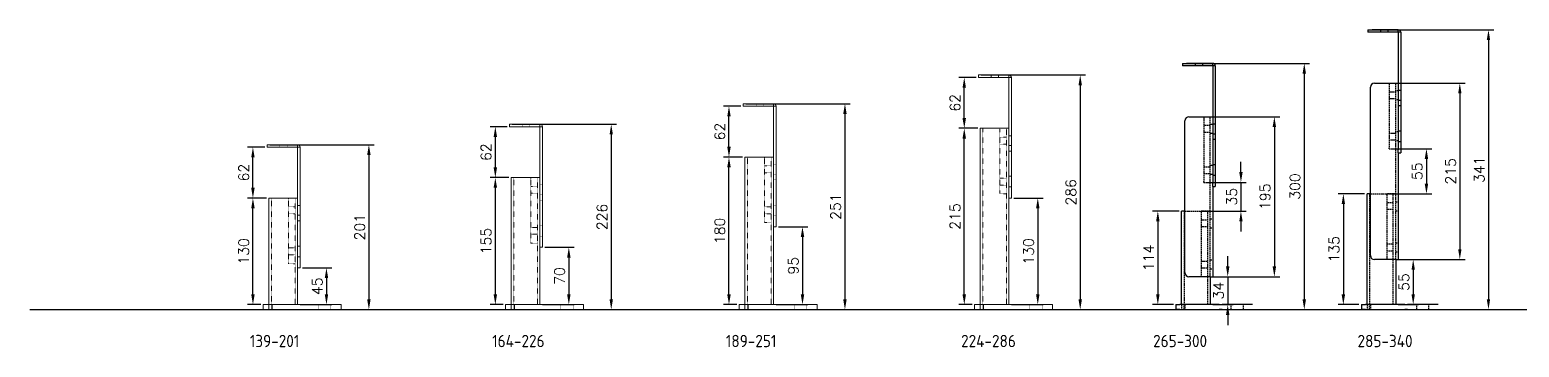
# Model space of a CAD drawing. Extents: x 10456 to 18222, y -1084 to 961.
# Drawn here: x 10456 to 12273, y -1084 to -698 of the extents above; entities that cross this region are included whole.
import ezdxf

# ---------------------------------------------------------------- set-up
doc = ezdxf.new("R2010")
doc.units = 0
doc.header["$LTSCALE"] = 0.05
doc.linetypes.add('DASHED', pattern=[0.75, 0.5, -0.25])
doc.linetypes.add('Streeplijn', pattern=[10, 7, -3])
doc.layers.get('0').update_dxf_attribs({"linetype": 'CONTINUOUS'})
doc.layers.get('DEFPOINTS').update_dxf_attribs({"linetype": 'CONTINUOUS'})
for name, color, linetype in [('50VOL', 13, 'CONTINUOUS'), ('70VOL', 5, 'CONTINUOUS'), ('AM_3', 6, 'Streeplijn'), ('BASIS', 7, 'CONTINUOUS')]:
    doc.layers.add(name, color=color, linetype=linetype)
doc.layers.add('Hidden (ISO)', color=6, linetype='DASHED', lineweight=5)
doc.layers.add('Visible (ISO)', color=7, linetype='CONTINUOUS', lineweight=5)
doc.styles.add('ROMANS', font='romans.shx')
doc.styles.get("Standard").update_dxf_attribs({"font": 'isocp.shx'})
doc.dimstyles.new('1_OP_05$0', dxfattribs={"dimscale": 5, "dimtxt": 2.5, "dimasz": 2.5, "dimexe": 1.3, "dimexo": 0.6, "dimgap": 1, "dimtad": 1, "dimdec": 1, "dimdsep": 46, "dimtxsty": 'ROMANS', "dimcen": -1.5, "dimclrd": 150, "dimclre": 150, "dimclrt": 5, "dimadec": 0, "dimazin": 0, "dimtfac": 1, "dimtdec": 1, "dimtmove": 0, "dimatfit": 3, "dimfxl": 0, "dimtolj": 1, "dimtzin": 0, "dimarcsym": 0})

# ---------------------------------------------------------------- blocks, each defined once
blk = doc.blocks.new('*D50')
at = {"layer": '70VOL', "color": 150, "lineweight": -2}
for p, q in [((11933.4, -871), (11933.4, -858.5)), ((11891, -883.5), (11939.9, -883.5)), ((11933.4, -883.5), (11933.4, -918.5)), ((11888, -918.5), (11939.9, -918.5)), ((11933.4, -931), (11933.4, -943.5))]:
    blk.add_line(p, q, dxfattribs=at)
at = {"layer": '70VOL', "color": 150}
for points in [[(11931.4, -871), (11935.5, -871), (11933.4, -883.5)], [(11931.4, -931), (11935.5, -931), (11933.4, -918.5)]]:
    blk.add_solid(points, dxfattribs=at)
at = {"layer": 'DEFPOINTS', "color": 0}
for p in [(11888, -883.5), (11885, -918.5), (11933.4, -918.5)]:
    blk.add_point(p, dxfattribs=at)
at = {"layer": '70VOL', "color": 5, "insert": (11922.2, -901), "char_height": 12.5, "attachment_point": 5, "rotation": 90, "style": 'ROMANS'}
blk.add_mtext('\\A1;35', dxfattribs=at)
blk = doc.blocks.new('*D51')
at = {"layer": '70VOL', "color": 150, "lineweight": -2}
for p, q in [((11917.3, -986), (11917.3, -973.5)), ((11899, -998.5), (11923.8, -998.5)), ((11917.3, -998.5), (11917.3, -1032.5)), ((11899, -1032.5), (11923.8, -1032.5)), ((11917.3, -1045), (11917.3, -1057.5))]:
    blk.add_line(p, q, dxfattribs=at)
at = {"layer": '70VOL', "color": 150}
for points in [[(11915.2, -986), (11919.4, -986), (11917.3, -998.5)], [(11915.2, -1045), (11919.4, -1045), (11917.3, -1032.5)]]:
    blk.add_solid(points, dxfattribs=at)
at = {"layer": 'DEFPOINTS', "color": 0}
for p in [(11896, -998.5), (11896, -1032.5), (11917.3, -1032.5)]:
    blk.add_point(p, dxfattribs=at)
at = {"layer": '70VOL', "color": 5, "insert": (11906, -1015.5), "char_height": 12.5, "attachment_point": 5, "rotation": 90, "style": 'ROMANS'}
blk.add_mtext('\\A1;34', dxfattribs=at)
blk = doc.blocks.new('*D52')
at = {"layer": '70VOL', "color": 150, "lineweight": -2}
for p, q in [((11891, -803.5), (11980.7, -803.5)), ((11974.2, -816), (11974.2, -986)), ((11902, -998.5), (11980.7, -998.5))]:
    blk.add_line(p, q, dxfattribs=at)
at = {"layer": '70VOL', "color": 150}
for points in [[(11972.1, -816), (11976.3, -816), (11974.2, -803.5)], [(11972.1, -986), (11976.3, -986), (11974.2, -998.5)]]:
    blk.add_solid(points, dxfattribs=at)
at = {"layer": 'DEFPOINTS', "color": 0}
for p in [(11888, -803.5), (11899, -998.5), (11974.2, -998.5)]:
    blk.add_point(p, dxfattribs=at)
at = {"layer": '70VOL', "color": 5, "insert": (11962.9, -901), "char_height": 12.5, "attachment_point": 5, "rotation": 90, "style": 'ROMANS'}
blk.add_mtext('\\A1;195', dxfattribs=at)
blk = doc.blocks.new('*D53')
at = {"layer": '70VOL', "color": 150, "lineweight": -2}
for p, q in [((11858, -918.5), (11825.5, -918.5)), ((11832, -931), (11832, -1020)), ((11851, -1032.5), (11825.5, -1032.5))]:
    blk.add_line(p, q, dxfattribs=at)
at = {"layer": '70VOL', "color": 150}
for points in [[(11829.9, -931), (11834.1, -931), (11832, -918.5)], [(11829.9, -1020), (11834.1, -1020), (11832, -1032.5)]]:
    blk.add_solid(points, dxfattribs=at)
at = {"layer": 'DEFPOINTS', "color": 0}
for p in [(11861, -918.5), (11832, -1032.5), (11854, -1032.5)]:
    blk.add_point(p, dxfattribs=at)
at = {"layer": '70VOL', "color": 5, "insert": (11820.8, -975.5), "char_height": 12.5, "attachment_point": 5, "rotation": 90, "style": 'ROMANS'}
blk.add_mtext('\\A1;114', dxfattribs=at)
blk = doc.blocks.new('*D54')
at = {"layer": '70VOL', "color": 150, "lineweight": -2}
for p, q in [((12117.4, -842.5), (12166.3, -842.5)), ((12159.8, -855), (12159.8, -885)), ((12114.4, -897.5), (12166.3, -897.5))]:
    blk.add_line(p, q, dxfattribs=at)
at = {"layer": '70VOL', "color": 150}
for points in [[(12157.7, -855), (12161.9, -855), (12159.8, -842.5)], [(12157.7, -885), (12161.9, -885), (12159.8, -897.5)]]:
    blk.add_solid(points, dxfattribs=at)
at = {"layer": 'DEFPOINTS', "color": 0}
for p in [(12114.4, -842.5), (12111.4, -897.5), (12159.8, -897.5)]:
    blk.add_point(p, dxfattribs=at)
at = {"layer": '70VOL', "color": 5, "insert": (12148.5, -870), "char_height": 12.5, "attachment_point": 5, "rotation": 90, "style": 'ROMANS'}
blk.add_mtext('\\A1;55', dxfattribs=at)
blk = doc.blocks.new('*D55')
at = {"layer": '70VOL', "color": 150, "lineweight": -2}
for p, q in [((12125.4, -977.5), (12150.1, -977.5)), ((12143.6, -990), (12143.6, -1020)), ((12125.4, -1032.5), (12150.1, -1032.5))]:
    blk.add_line(p, q, dxfattribs=at)
at = {"layer": '70VOL', "color": 150}
for points in [[(12141.6, -990), (12145.7, -990), (12143.6, -977.5)], [(12141.6, -1020), (12145.7, -1020), (12143.6, -1032.5)]]:
    blk.add_solid(points, dxfattribs=at)
at = {"layer": 'DEFPOINTS', "color": 0}
for p in [(12122.4, -977.5), (12122.4, -1032.5), (12143.6, -1032.5)]:
    blk.add_point(p, dxfattribs=at)
at = {"layer": '70VOL', "color": 5, "insert": (12132.4, -1005), "char_height": 12.5, "attachment_point": 5, "rotation": 90, "style": 'ROMANS'}
blk.add_mtext('\\A1;55', dxfattribs=at)
blk = doc.blocks.new('*D56')
at = {"layer": '70VOL', "color": 150, "lineweight": -2}
for p, q in [((12117.4, -762.5), (12207, -762.5)), ((12200.5, -775), (12200.5, -965)), ((12128.4, -977.5), (12207, -977.5))]:
    blk.add_line(p, q, dxfattribs=at)
at = {"layer": '70VOL', "color": 150}
for points in [[(12198.5, -775), (12202.6, -775), (12200.5, -762.5)], [(12198.5, -965), (12202.6, -965), (12200.5, -977.5)]]:
    blk.add_solid(points, dxfattribs=at)
at = {"layer": 'DEFPOINTS', "color": 0}
for p in [(12114.4, -762.5), (12125.4, -977.5), (12200.5, -977.5)]:
    blk.add_point(p, dxfattribs=at)
at = {"layer": '70VOL', "color": 5, "insert": (12189.3, -870), "char_height": 12.5, "attachment_point": 5, "rotation": 90, "style": 'ROMANS'}
blk.add_mtext('\\A1;215', dxfattribs=at)
blk = doc.blocks.new('*D57')
at = {"layer": '70VOL', "color": 150, "lineweight": -2}
for p, q in [((12084.4, -897.5), (12051.9, -897.5)), ((12058.4, -910), (12058.4, -1020)), ((12077.4, -1032.5), (12051.9, -1032.5))]:
    blk.add_line(p, q, dxfattribs=at)
at = {"layer": '70VOL', "color": 150}
for points in [[(12056.3, -910), (12060.5, -910), (12058.4, -897.5)], [(12056.3, -1020), (12060.5, -1020), (12058.4, -1032.5)]]:
    blk.add_solid(points, dxfattribs=at)
at = {"layer": 'DEFPOINTS', "color": 0}
for p in [(12087.4, -897.5), (12058.4, -1032.5), (12080.4, -1032.5)]:
    blk.add_point(p, dxfattribs=at)
at = {"layer": '70VOL', "color": 5, "insert": (12047.1, -965), "char_height": 12.5, "attachment_point": 5, "rotation": 90, "style": 'ROMANS'}
blk.add_mtext('\\A1;135', dxfattribs=at)
blk = doc.blocks.new('*D58')
at = {"layer": '70VOL', "color": 150, "lineweight": -2}
for p, q in [((11865, -738.5), (12017.2, -738.5)), ((12010.7, -751), (12010.7, -1026)), ((11857, -1038.5), (12017.2, -1038.5))]:
    blk.add_line(p, q, dxfattribs=at)
at = {"layer": '70VOL', "color": 150}
for points in [[(12008.6, -751), (12012.8, -751), (12010.7, -738.5)], [(12008.6, -1026), (12012.8, -1026), (12010.7, -1038.5)]]:
    blk.add_solid(points, dxfattribs=at)
at = {"layer": 'DEFPOINTS', "color": 0}
for p in [(11862, -738.5), (11854, -1038.5), (12010.7, -1038.5)]:
    blk.add_point(p, dxfattribs=at)
at = {"layer": '70VOL', "color": 5, "insert": (11999.4, -888.5), "char_height": 12.5, "attachment_point": 5, "rotation": 90, "style": 'ROMANS'}
blk.add_mtext('\\A1;300', dxfattribs=at)
blk = doc.blocks.new('*D59')
at = {"layer": '70VOL', "color": 150, "lineweight": -2}
for p, q in [((12091.4, -697.5), (12242, -697.5)), ((12235.5, -710), (12235.5, -1026)), ((12150.9, -1038.5), (12242, -1038.5))]:
    blk.add_line(p, q, dxfattribs=at)
at = {"layer": '70VOL', "color": 150}
for points in [[(12233.4, -710), (12237.5, -710), (12235.5, -697.5)], [(12233.4, -1026), (12237.5, -1026), (12235.5, -1038.5)]]:
    blk.add_solid(points, dxfattribs=at)
at = {"layer": 'DEFPOINTS', "color": 0}
for p in [(12088.4, -697.5), (12147.9, -1038.5), (12235.5, -1038.5)]:
    blk.add_point(p, dxfattribs=at)
at = {"layer": '70VOL', "color": 5, "insert": (12224.2, -868), "char_height": 12.5, "attachment_point": 5, "rotation": 90, "style": 'ROMANS'}
blk.add_mtext('\\A1;341', dxfattribs=at)
blk = doc.blocks.new('*D171')
at = {"color": 150, "lineweight": -2}
for p, q in [((11610.3, -755.6), (11589.3, -755.6)), ((11595.8, -805.1), (11595.8, -768.1)), ((11612.3, -817.6), (11589.3, -817.6))]:
    blk.add_line(p, q, dxfattribs=at)
at = {"color": 150}
for points in [[(11593.7, -768.1), (11597.9, -768.1), (11595.8, -755.6)], [(11593.7, -805.1), (11597.9, -805.1), (11595.8, -817.6)]]:
    blk.add_solid(points, dxfattribs=at)
at = {"layer": 'DEFPOINTS', "color": 0}
for p in [(11595.8, -755.6), (11613.3, -755.6), (11615.3, -817.6)]:
    blk.add_point(p, dxfattribs=at)
at = {"color": 5, "insert": (11584.6, -786.6), "char_height": 12.5, "attachment_point": 5, "rotation": 90, "style": 'ROMANS'}
blk.add_mtext('\\A1;62', dxfattribs=at)
blk = doc.blocks.new('*D172')
at = {"color": 150, "lineweight": -2}
for p, q in [((11656.3, -902.6), (11692, -902.6)), ((11685.5, -915.1), (11685.5, -1020)), ((11653.3, -1032.5), (11692, -1032.5))]:
    blk.add_line(p, q, dxfattribs=at)
at = {"color": 150}
for points in [[(11683.4, -915.1), (11687.6, -915.1), (11685.5, -902.6)], [(11683.4, -1020), (11687.6, -1020), (11685.5, -1032.5)]]:
    blk.add_solid(points, dxfattribs=at)
at = {"layer": 'DEFPOINTS', "color": 0}
for p in [(11653.3, -902.6), (11650.3, -1032.5), (11685.5, -1032.5)]:
    blk.add_point(p, dxfattribs=at)
at = {"color": 5, "insert": (11674.3, -967.6), "char_height": 12.5, "attachment_point": 5, "rotation": 90, "style": 'ROMANS'}
blk.add_mtext('\\A1;130', dxfattribs=at)
blk = doc.blocks.new('*D173')
at = {"color": 150, "lineweight": -2}
for p, q in [((11605.3, -817.6), (11589.3, -817.6)), ((11595.8, -1020), (11595.8, -830.1)), ((11605.3, -1032.5), (11589.3, -1032.5))]:
    blk.add_line(p, q, dxfattribs=at)
at = {"color": 150}
for points in [[(11593.7, -830.1), (11597.9, -830.1), (11595.8, -817.6)], [(11593.7, -1020), (11597.9, -1020), (11595.8, -1032.5)]]:
    blk.add_solid(points, dxfattribs=at)
at = {"layer": 'DEFPOINTS', "color": 0}
for p in [(11595.8, -817.6), (11608.3, -817.6), (11608.3, -1032.5)]:
    blk.add_point(p, dxfattribs=at)
at = {"color": 5, "insert": (11584.6, -925.1), "char_height": 12.5, "attachment_point": 5, "rotation": 90, "style": 'ROMANS'}
blk.add_mtext('\\A1;215', dxfattribs=at)
blk = doc.blocks.new('*D175')
at = {"color": 150, "lineweight": -2}
for p, q in [((11616.3, -752.6), (11743.8, -752.6)), ((11737.3, -765.1), (11737.3, -1026)), ((11706.3, -1038.5), (11743.8, -1038.5))]:
    blk.add_line(p, q, dxfattribs=at)
at = {"color": 150}
for points in [[(11735.2, -765.1), (11739.4, -765.1), (11737.3, -752.6)], [(11735.2, -1026), (11739.4, -1026), (11737.3, -1038.5)]]:
    blk.add_solid(points, dxfattribs=at)
at = {"layer": 'DEFPOINTS', "color": 0}
for p in [(11613.3, -752.6), (11703.3, -1038.5), (11737.3, -1038.5)]:
    blk.add_point(p, dxfattribs=at)
at = {"color": 5, "insert": (11726, -895.6), "char_height": 12.5, "attachment_point": 5, "rotation": 90, "style": 'ROMANS'}
blk.add_mtext('\\A1;286', dxfattribs=at)
blk = doc.blocks.new('*D176')
at = {"color": 150, "lineweight": -2}
for p, q in [((11323.2, -790.6), (11302.2, -790.6)), ((11308.7, -840.1), (11308.7, -803.1)), ((11325.2, -852.6), (11302.2, -852.6))]:
    blk.add_line(p, q, dxfattribs=at)
at = {"color": 150}
for points in [[(11306.6, -803.1), (11310.8, -803.1), (11308.7, -790.6)], [(11306.6, -840.1), (11310.8, -840.1), (11308.7, -852.6)]]:
    blk.add_solid(points, dxfattribs=at)
at = {"layer": 'DEFPOINTS', "color": 0}
for p in [(11308.7, -790.6), (11326.2, -790.6), (11328.2, -852.6)]:
    blk.add_point(p, dxfattribs=at)
at = {"color": 5, "insert": (11297.5, -821.6), "char_height": 12.5, "attachment_point": 5, "rotation": 90, "style": 'ROMANS'}
blk.add_mtext('\\A1;62', dxfattribs=at)
blk = doc.blocks.new('*D177')
at = {"color": 150, "lineweight": -2}
for p, q in [((11369.2, -937.6), (11404.9, -937.6)), ((11398.4, -950.1), (11398.4, -1020)), ((11366.2, -1032.5), (11404.9, -1032.5))]:
    blk.add_line(p, q, dxfattribs=at)
at = {"color": 150}
for points in [[(11396.3, -950.1), (11400.5, -950.1), (11398.4, -937.6)], [(11396.3, -1020), (11400.5, -1020), (11398.4, -1032.5)]]:
    blk.add_solid(points, dxfattribs=at)
at = {"layer": 'DEFPOINTS', "color": 0}
for p in [(11366.2, -937.6), (11363.2, -1032.5), (11398.4, -1032.5)]:
    blk.add_point(p, dxfattribs=at)
at = {"color": 5, "insert": (11387.2, -985.1), "char_height": 12.5, "attachment_point": 5, "rotation": 90, "style": 'ROMANS'}
blk.add_mtext('\\A1;95', dxfattribs=at)
blk = doc.blocks.new('*D178')
at = {"color": 150, "lineweight": -2}
for p, q in [((11318.2, -852.6), (11302.2, -852.6)), ((11308.7, -1020), (11308.7, -865.1)), ((11318.2, -1032.5), (11302.2, -1032.5))]:
    blk.add_line(p, q, dxfattribs=at)
at = {"color": 150}
for points in [[(11306.6, -865.1), (11310.8, -865.1), (11308.7, -852.6)], [(11306.6, -1020), (11310.8, -1020), (11308.7, -1032.5)]]:
    blk.add_solid(points, dxfattribs=at)
at = {"layer": 'DEFPOINTS', "color": 0}
for p in [(11308.7, -852.6), (11321.2, -852.6), (11321.2, -1032.5)]:
    blk.add_point(p, dxfattribs=at)
at = {"color": 5, "insert": (11297.5, -942.6), "char_height": 12.5, "attachment_point": 5, "rotation": 90, "style": 'ROMANS'}
blk.add_mtext('\\A1;180', dxfattribs=at)
blk = doc.blocks.new('*D179')
at = {"color": 150, "lineweight": -2}
for p, q in [((11329.2, -787.6), (11456.7, -787.6)), ((11450.2, -800.1), (11450.2, -1026)), ((11419.2, -1038.5), (11456.7, -1038.5))]:
    blk.add_line(p, q, dxfattribs=at)
at = {"color": 150}
for points in [[(11448.1, -800.1), (11452.3, -800.1), (11450.2, -787.6)], [(11448.1, -1026), (11452.3, -1026), (11450.2, -1038.5)]]:
    blk.add_solid(points, dxfattribs=at)
at = {"layer": 'DEFPOINTS', "color": 0}
for p in [(11326.2, -787.6), (11416.2, -1038.5), (11450.2, -1038.5)]:
    blk.add_point(p, dxfattribs=at)
at = {"color": 5, "insert": (11438.9, -913.1), "char_height": 12.5, "attachment_point": 5, "rotation": 90, "style": 'ROMANS'}
blk.add_mtext('\\A1;251', dxfattribs=at)
blk = doc.blocks.new('*D180')
at = {"color": 150, "lineweight": -2}
for p, q in [((11038.1, -815.6), (11017.1, -815.6)), ((11023.6, -865.1), (11023.6, -828.1)), ((11040.1, -877.6), (11017.1, -877.6))]:
    blk.add_line(p, q, dxfattribs=at)
at = {"color": 150}
for points in [[(11021.5, -828.1), (11025.7, -828.1), (11023.6, -815.6)], [(11021.5, -865.1), (11025.7, -865.1), (11023.6, -877.6)]]:
    blk.add_solid(points, dxfattribs=at)
at = {"layer": 'DEFPOINTS', "color": 0}
for p in [(11023.6, -815.6), (11041.1, -815.6), (11043.1, -877.6)]:
    blk.add_point(p, dxfattribs=at)
at = {"color": 5, "insert": (11012.3, -846.6), "char_height": 12.5, "attachment_point": 5, "rotation": 90, "style": 'ROMANS'}
blk.add_mtext('\\A1;62', dxfattribs=at)
blk = doc.blocks.new('*D181')
at = {"color": 150, "lineweight": -2}
for p, q in [((11084.1, -962.6), (11119.8, -962.6)), ((11113.3, -975.1), (11113.3, -1020)), ((11081.1, -1032.5), (11119.8, -1032.5))]:
    blk.add_line(p, q, dxfattribs=at)
at = {"color": 150}
for points in [[(11111.2, -975.1), (11115.4, -975.1), (11113.3, -962.6)], [(11111.2, -1020), (11115.4, -1020), (11113.3, -1032.5)]]:
    blk.add_solid(points, dxfattribs=at)
at = {"layer": 'DEFPOINTS', "color": 0}
for p in [(11081.1, -962.6), (11078.1, -1032.5), (11113.3, -1032.5)]:
    blk.add_point(p, dxfattribs=at)
at = {"color": 5, "insert": (11102, -997.6), "char_height": 12.5, "attachment_point": 5, "rotation": 90, "style": 'ROMANS'}
blk.add_mtext('\\A1;70', dxfattribs=at)
blk = doc.blocks.new('*D182')
at = {"color": 150, "lineweight": -2}
for p, q in [((11033.1, -877.6), (11017.1, -877.6)), ((11023.6, -1020), (11023.6, -890.1)), ((11033.1, -1032.5), (11017.1, -1032.5))]:
    blk.add_line(p, q, dxfattribs=at)
at = {"color": 150}
for points in [[(11021.5, -890.1), (11025.7, -890.1), (11023.6, -877.6)], [(11021.5, -1020), (11025.7, -1020), (11023.6, -1032.5)]]:
    blk.add_solid(points, dxfattribs=at)
at = {"layer": 'DEFPOINTS', "color": 0}
for p in [(11023.6, -877.6), (11036.1, -877.6), (11036.1, -1032.5)]:
    blk.add_point(p, dxfattribs=at)
at = {"color": 5, "insert": (11012.3, -955.1), "char_height": 12.5, "attachment_point": 5, "rotation": 90, "style": 'ROMANS'}
blk.add_mtext('\\A1;155', dxfattribs=at)
blk = doc.blocks.new('*D183')
at = {"color": 150, "lineweight": -2}
for p, q in [((11044.1, -812.6), (11171.5, -812.6)), ((11165, -825.1), (11165, -1026)), ((11134.1, -1038.5), (11171.5, -1038.5))]:
    blk.add_line(p, q, dxfattribs=at)
at = {"color": 150}
for points in [[(11163, -825.1), (11167.1, -825.1), (11165, -812.6)], [(11163, -1026), (11167.1, -1026), (11165, -1038.5)]]:
    blk.add_solid(points, dxfattribs=at)
at = {"layer": 'DEFPOINTS', "color": 0}
for p in [(11041.1, -812.6), (11131.1, -1038.5), (11165, -1038.5)]:
    blk.add_point(p, dxfattribs=at)
at = {"color": 5, "insert": (11153.8, -925.6), "char_height": 12.5, "attachment_point": 5, "rotation": 90, "style": 'ROMANS'}
blk.add_mtext('\\A1;226', dxfattribs=at)
blk = doc.blocks.new('*D184')
at = {"color": 150, "lineweight": -2}
for p, q in [((10742.3, -840.6), (10721.3, -840.6)), ((10727.8, -890.1), (10727.8, -853.1)), ((10744.3, -902.6), (10721.3, -902.6))]:
    blk.add_line(p, q, dxfattribs=at)
at = {"color": 150}
for points in [[(10725.7, -853.1), (10729.9, -853.1), (10727.8, -840.6)], [(10725.7, -890.1), (10729.9, -890.1), (10727.8, -902.6)]]:
    blk.add_solid(points, dxfattribs=at)
at = {"layer": 'DEFPOINTS', "color": 0}
for p in [(10727.8, -840.6), (10745.3, -840.6), (10747.3, -902.6)]:
    blk.add_point(p, dxfattribs=at)
at = {"color": 5, "insert": (10716.6, -871.6), "char_height": 12.5, "attachment_point": 5, "rotation": 90, "style": 'ROMANS'}
blk.add_mtext('\\A1;62', dxfattribs=at)
blk = doc.blocks.new('*D185')
at = {"color": 150, "lineweight": -2}
for p, q in [((10788.3, -987.6), (10824, -987.6)), ((10817.5, -1000.1), (10817.5, -1020)), ((10785.3, -1032.5), (10824, -1032.5))]:
    blk.add_line(p, q, dxfattribs=at)
at = {"color": 150}
for points in [[(10815.5, -1000.1), (10819.6, -1000.1), (10817.5, -987.6)], [(10815.5, -1020), (10819.6, -1020), (10817.5, -1032.5)]]:
    blk.add_solid(points, dxfattribs=at)
at = {"layer": 'DEFPOINTS', "color": 0}
for p in [(10785.3, -987.6), (10782.3, -1032.5), (10817.5, -1032.5)]:
    blk.add_point(p, dxfattribs=at)
at = {"color": 5, "insert": (10806.3, -1010.1), "char_height": 12.5, "attachment_point": 5, "rotation": 90, "style": 'ROMANS'}
blk.add_mtext('\\A1;45', dxfattribs=at)
blk = doc.blocks.new('*D186')
at = {"color": 150, "lineweight": -2}
for p, q in [((10737.3, -902.6), (10721.3, -902.6)), ((10727.8, -1020), (10727.8, -915.1)), ((10737.3, -1032.5), (10721.3, -1032.5))]:
    blk.add_line(p, q, dxfattribs=at)
at = {"color": 150}
for points in [[(10725.7, -915.1), (10729.9, -915.1), (10727.8, -902.6)], [(10725.7, -1020), (10729.9, -1020), (10727.8, -1032.5)]]:
    blk.add_solid(points, dxfattribs=at)
at = {"layer": 'DEFPOINTS', "color": 0}
for p in [(10727.8, -902.6), (10740.3, -902.6), (10740.3, -1032.5)]:
    blk.add_point(p, dxfattribs=at)
at = {"color": 5, "insert": (10716.6, -967.6), "char_height": 12.5, "attachment_point": 5, "rotation": 90, "style": 'ROMANS'}
blk.add_mtext('\\A1;130', dxfattribs=at)
blk = doc.blocks.new('*D187')
at = {"color": 150, "lineweight": -2}
for p, q in [((10748.3, -837.6), (10875.8, -837.6)), ((10869.3, -850.1), (10869.3, -1026)), ((10838.3, -1038.5), (10875.8, -1038.5))]:
    blk.add_line(p, q, dxfattribs=at)
at = {"color": 150}
for points in [[(10867.2, -850.1), (10871.4, -850.1), (10869.3, -837.6)], [(10867.2, -1026), (10871.4, -1026), (10869.3, -1038.5)]]:
    blk.add_solid(points, dxfattribs=at)
at = {"layer": 'DEFPOINTS', "color": 0}
for p in [(10745.3, -837.6), (10835.3, -1038.5), (10869.3, -1038.5)]:
    blk.add_point(p, dxfattribs=at)
at = {"color": 5, "insert": (10858.1, -938.1), "char_height": 12.5, "attachment_point": 5, "rotation": 90, "style": 'ROMANS'}
blk.add_mtext('\\A1;201', dxfattribs=at)

msp = doc.modelspace()

# ---------------------------------------------------------------- linework, layer by layer
at = {"layer": '50VOL', "ltscale": 5}
for p, q in [((12088.36, -697.53), (12093.36, -697.53)), ((12088.36, -697.53), (12088.36, -700.53)), ((12093.36, -700.53), (12088.36, -700.53)), ((12125.36, -697.53), (12093.36, -697.53)), ((12125.36, -700.53), (12093.36, -700.53)), ((12125.36, -700.53), (12125.36, -697.53)), ((12125.36, -700.53), (12125.36, -697.53)), ((12125.36, -697.53), (12125.36, -697.53)), ((12125.36, -700.53), (12125.36, -843.92)), ((12125.36, -700.53), (12125.36, -700.53)), ((12128.36, -700.53), (12125.36, -700.53)), ((12128.36, -700.53), (12128.36, -843.92)), ((11862.02, -738.53), (11867.02, -738.53)), ((11862.02, -738.53), (11862.02, -741.53)), ((11867.02, -741.53), (11862.02, -741.53)), ((11899.02, -738.53), (11867.02, -738.53)), ((11899.02, -741.53), (11867.02, -741.53)), ((11899.02, -741.53), (11899.02, -738.53)), ((11899.02, -741.53), (11899.02, -738.53)), ((11899.02, -738.53), (11899.02, -738.53)), ((11899.02, -741.53), (11899.02, -884.92)), ((11899.02, -741.53), (11899.02, -741.53)), ((11902.02, -741.53), (11899.02, -741.53)), ((11902.02, -741.53), (11902.02, -884.92)), ((12096.36, -762.53), (12122.36, -762.53)), ((12122.36, -762.53), (12125.36, -762.53)), ((12091.36, -972.53), (12091.36, -767.53)), ((11865.02, -993.53), (11865.02, -808.53)), ((11870.02, -803.53), (11896.02, -803.53)), ((11896.02, -803.53), (11899.02, -803.53)), ((12125.36, -847.53), (12125.36, -843.92)), ((12125.36, -847.53), (12125.36, -977.53)), ((12125.36, -847.53), (12128.36, -847.53)), ((12128.36, -843.92), (12128.36, -847.53)), ((11899.02, -888.53), (11899.02, -884.92)), ((11899.02, -888.53), (11899.02, -998.53)), ((11899.02, -888.53), (11902.02, -888.53)), ((11902.02, -884.92), (11902.02, -888.53)), ((12090.37, -897.53), (12087.36, -897.53)), ((12087.36, -1032.53), (12087.36, -897.53)), ((12090.37, -897.53), (12091.36, -897.53)), ((11864.02, -918.53), (11861.02, -918.53)), ((11861.02, -1032.53), (11861.02, -918.53)), ((11864.02, -918.53), (11865.02, -918.53)), ((12122.36, -977.53), (12096.36, -977.53)), ((12122.36, -977.53), (12125.36, -977.53)), ((12122.36, -977.53), (12122.36, -1032.53)), ((11896.02, -998.53), (11870.02, -998.53)), ((11896.02, -998.53), (11899.02, -998.53)), ((11896.02, -998.53), (11896.02, -1032.53)), ((11854.02, -1032.53), (11859.02, -1032.53)), ((11854.02, -1032.53), (11854.02, -1038.53)), ((11906.95, -1032.53), (11859.02, -1032.53)), ((11906.95, -1032.53), (11910.49, -1032.53)), ((11947.56, -1032.53), (11910.49, -1032.53)), ((12080.36, -1032.53), (12085.36, -1032.53)), ((12080.36, -1032.53), (12080.36, -1038.53)), ((12133.29, -1032.53), (12085.36, -1032.53)), ((12133.29, -1032.53), (12136.83, -1032.53)), ((12173.9, -1032.53), (12136.83, -1032.53)), ((11859.02, -1038.53), (11854.02, -1038.53)), ((11859.02, -1038.53), (11906.95, -1038.53)), ((11910.49, -1038.53), (11906.95, -1038.53)), ((11910.49, -1038.53), (11947.56, -1038.53)), ((12085.36, -1038.53), (12080.36, -1038.53)), ((12085.36, -1038.53), (12133.29, -1038.53)), ((12136.83, -1038.53), (12133.29, -1038.53)), ((12136.83, -1038.53), (12173.9, -1038.53))]:
    msp.add_line(p, q, dxfattribs=at)
for centre, radius, start, end in [((12125.36, -700.53), 3, 0, 90), ((12125.36, -700.53), 0.001, 0, 90), ((11899.02, -741.53), 3, 0, 90), ((11899.02, -741.53), 0.001, 0, 90), ((12096.36, -767.53), 5, 90, 180), ((11870.02, -808.53), 5, 90, 180), ((12096.36, -972.53), 5, 180, 270), ((11870.02, -993.53), 5, 180, 270)]:
    msp.add_arc(centre, radius, start, end, dxfattribs=at)
at = {"layer": 'AM_3', "ltscale": 5}
for p, q in [((12103.86, -697.53), (12103.86, -700.53)), ((12112.86, -697.53), (12112.86, -700.53)), ((11877.52, -738.53), (11877.52, -741.53)), ((11886.52, -738.53), (11886.52, -741.53)), ((12114.36, -763.53), (12114.36, -762.53)), ((12122.36, -977.53), (12122.36, -762.53)), ((12114.36, -763.53), (12114.36, -841.53)), ((12122.36, -773.35), (12114.36, -773.35)), ((12125.36, -772.03), (12122.36, -772.03)), ((12128.36, -771.53), (12125.36, -771.53)), ((12122.36, -781.72), (12114.36, -781.72)), ((12125.36, -783.03), (12122.36, -783.03)), ((12128.36, -783.53), (12125.36, -783.53)), ((12128.36, -790.23), (12125.36, -790.23)), ((11888.02, -804.53), (11888.02, -803.53)), ((11888.02, -804.53), (11888.02, -882.53)), ((11896.02, -814.35), (11888.02, -814.35)), ((11896.02, -998.53), (11896.02, -803.53)), ((11899.02, -813.03), (11896.02, -813.03)), ((11902.02, -812.53), (11899.02, -812.53)), ((11896.02, -822.72), (11888.02, -822.72)), ((11899.02, -824.03), (11896.02, -824.03)), ((11902.02, -824.53), (11899.02, -824.53)), ((11902.02, -831.23), (11899.02, -831.23)), ((12114.36, -823.35), (12122.36, -823.35)), ((12114.36, -831.72), (12122.36, -831.72)), ((12125.36, -822.03), (12122.36, -822.03)), ((12125.36, -833.03), (12122.36, -833.03)), ((12128.36, -821.03), (12125.36, -821.03)), ((12128.36, -834.03), (12125.36, -834.03)), ((12114.36, -842.53), (12114.36, -841.53)), ((12114.36, -842.53), (12122.36, -842.53)), ((11888.02, -864.35), (11896.02, -864.35)), ((11899.02, -863.03), (11896.02, -863.03)), ((11902.02, -862.03), (11899.02, -862.03)), ((11888.02, -872.72), (11896.02, -872.72)), ((11888.02, -883.53), (11888.02, -882.53)), ((11888.02, -883.53), (11896.02, -883.53)), ((11899.02, -874.03), (11896.02, -874.03)), ((11902.02, -875.03), (11899.02, -875.03)), ((12090.36, -897.53), (12090.36, -1032.53)), ((12091.36, -897.53), (12119.36, -897.53)), ((12119.36, -897.53), (12111.36, -897.53)), ((12111.36, -898.53), (12111.36, -897.53)), ((12111.36, -898.53), (12111.36, -976.53)), ((12119.36, -908.35), (12111.36, -908.35)), ((12119.36, -1032.53), (12119.36, -897.53)), ((12122.36, -897.53), (12119.36, -897.53)), ((12122.36, -907.03), (12125.36, -907.03)), ((11864.02, -918.53), (11864.02, -1032.53)), ((11865.02, -918.53), (11893.02, -918.53)), ((11893.02, -918.53), (11885.02, -918.53)), ((11885.02, -919.53), (11885.02, -918.53)), ((11885.02, -919.53), (11885.02, -997.53)), ((11893.02, -1032.53), (11893.02, -918.53)), ((11896.02, -918.53), (11893.02, -918.53)), ((12119.36, -916.72), (12111.36, -916.72)), ((12122.36, -918.03), (12125.36, -918.03)), ((11893.02, -929.35), (11885.02, -929.35)), ((11893.02, -937.72), (11885.02, -937.72)), ((11896.02, -928.03), (11899.02, -928.03)), ((11896.02, -939.03), (11899.02, -939.03)), ((12111.36, -958.35), (12119.36, -958.35)), ((12122.36, -957.03), (12125.36, -957.03)), ((11885.02, -979.35), (11893.02, -979.35)), ((11896.02, -978.03), (11899.02, -978.03)), ((12111.36, -966.72), (12119.36, -966.72)), ((12111.36, -977.53), (12111.36, -976.53)), ((12122.36, -968.03), (12125.36, -968.03)), ((11885.02, -987.72), (11893.02, -987.72)), ((11885.02, -998.53), (11885.02, -997.53)), ((11896.02, -989.03), (11899.02, -989.03)), ((11861.02, -1032.53), (11861.02, -1038.53)), ((11864.02, -1038.53), (11864.02, -1032.53)), ((11865.02, -1032.53), (11865.02, -1038.53)), ((11921.52, -1038.53), (11921.52, -1032.53)), ((11936.52, -1038.53), (11936.52, -1032.53)), ((12087.36, -1032.53), (12087.36, -1038.53)), ((12090.36, -1038.53), (12090.36, -1032.53)), ((12091.36, -1032.53), (12091.36, -1038.53)), ((12147.86, -1038.53), (12147.86, -1032.53)), ((12162.86, -1038.53), (12162.86, -1032.53))]:
    msp.add_line(p, q, dxfattribs=at)
at = {"layer": 'BASIS', "ltscale": 5}
msp.add_line((10455.52, -1038.53), (18221.64, -1038.53), dxfattribs=at)
at = {"layer": 'Hidden (ISO)', "ltscale": 1.085577}
for p, q in [((11628.79, -752.58), (11628.79, -755.58)), ((11637.79, -752.58), (11637.79, -755.58)), ((11341.7, -787.58), (11341.7, -790.58)), ((11350.7, -787.58), (11350.7, -790.58)), ((11056.55, -812.58), (11056.55, -815.58)), ((11065.55, -812.58), (11065.55, -815.58)), ((11653.29, -826.58), (11650.29, -826.58)), ((10760.81, -837.58), (10760.81, -840.58)), ((10769.81, -837.58), (10769.81, -840.58)), ((11653.29, -838.58), (11650.29, -838.58)), ((11653.29, -845.27), (11650.29, -845.27)), ((11366.2, -861.58), (11363.2, -861.58)), ((11081.05, -886.58), (11078.05, -886.58)), ((11366.2, -873.58), (11363.2, -873.58)), ((11366.2, -880.27), (11363.2, -880.27)), ((11653.29, -876.08), (11650.29, -876.08)), ((11653.29, -889.08), (11650.29, -889.08)), ((11081.05, -898.58), (11078.05, -898.58)), ((11081.05, -905.27), (11078.05, -905.27)), ((10785.31, -911.58), (10782.31, -911.58)), ((10785.31, -923.58), (10782.31, -923.58)), ((11366.2, -911.08), (11363.2, -911.08)), ((11366.2, -924.08), (11363.2, -924.08)), ((10785.31, -930.27), (10782.31, -930.27)), ((11081.05, -936.08), (11078.05, -936.08)), ((10785.31, -961.08), (10782.31, -961.08)), ((11081.05, -949.08), (11078.05, -949.08)), ((10785.31, -974.08), (10782.31, -974.08))]:
    msp.add_line(p, q, dxfattribs=at)
at = {"layer": 'Hidden (ISO)', "ltscale": 3.621117}
for p, q in [((11618.29, -817.58), (11618.29, -1032.53)), ((11647.29, -1032.53), (11647.29, -817.58)), ((11331.2, -852.58), (11331.2, -1032.53)), ((11360.2, -1032.53), (11360.2, -852.58)), ((11046.05, -877.58), (11046.05, -1032.53)), ((11075.05, -1032.53), (11075.05, -877.58)), ((10750.31, -902.58), (10750.31, -1032.53)), ((10779.31, -1032.53), (10779.31, -902.58))]:
    msp.add_line(p, q, dxfattribs=at)
at = {"layer": 'Hidden (ISO)', "ltscale": 3.676826}
for p, q in [((11647.29, -817.58), (11639.29, -817.58)), ((11639.29, -828.39), (11647.29, -828.39)), ((11360.2, -852.58), (11352.2, -852.58)), ((11639.29, -836.76), (11647.29, -836.76)), ((11352.2, -863.39), (11360.2, -863.39)), ((11352.2, -871.76), (11360.2, -871.76)), ((11075.05, -877.58), (11067.05, -877.58)), ((11067.05, -888.39), (11075.05, -888.39)), ((11647.29, -878.39), (11639.29, -878.39)), ((11647.29, -886.76), (11639.29, -886.76)), ((10779.31, -902.58), (10771.31, -902.58)), ((11067.05, -896.76), (11075.05, -896.76)), ((11639.29, -897.58), (11647.29, -897.58)), ((10771.31, -913.39), (10779.31, -913.39)), ((10771.31, -921.76), (10779.31, -921.76)), ((11360.2, -913.39), (11352.2, -913.39)), ((11360.2, -921.76), (11352.2, -921.76)), ((11075.05, -938.39), (11067.05, -938.39)), ((11352.2, -932.58), (11360.2, -932.58)), ((11075.05, -946.76), (11067.05, -946.76)), ((11067.05, -957.58), (11075.05, -957.58)), ((10779.31, -963.39), (10771.31, -963.39)), ((10779.31, -971.76), (10771.31, -971.76)), ((10771.31, -982.58), (10779.31, -982.58))]:
    msp.add_line(p, q, dxfattribs=at)
at = {"layer": 'Hidden (ISO)', "ltscale": 0.568359}
for p, q in [((11639.29, -818.58), (11639.29, -817.58)), ((11352.2, -853.58), (11352.2, -852.58)), ((11067.05, -878.58), (11067.05, -877.58)), ((10771.31, -903.58), (10771.31, -902.58)), ((11639.29, -897.58), (11639.29, -896.58)), ((11352.2, -932.58), (11352.2, -931.58)), ((11067.05, -957.58), (11067.05, -956.58)), ((10771.31, -982.58), (10771.31, -981.58))]:
    msp.add_line(p, q, dxfattribs=at)
at = {"layer": 'Hidden (ISO)', "ltscale": 3.584906}
for p, q in [((11639.29, -818.58), (11639.29, -896.58)), ((11352.2, -853.58), (11352.2, -931.58)), ((11067.05, -878.58), (11067.05, -956.58)), ((10771.31, -903.58), (10771.31, -981.58))]:
    msp.add_line(p, q, dxfattribs=at)
at = {"layer": 'Hidden (ISO)', "ltscale": 2.75762}
for p, q in [((10747.31, -1032.53), (10747.31, -1038.53)), ((10750.31, -1038.53), (10750.31, -1032.53)), ((10751.31, -1032.53), (10751.31, -1038.53)), ((10807.81, -1038.53), (10807.81, -1032.53)), ((10822.81, -1038.53), (10822.81, -1032.53)), ((11043.05, -1032.53), (11043.05, -1038.53)), ((11046.05, -1038.53), (11046.05, -1032.53)), ((11047.05, -1032.53), (11047.05, -1038.53)), ((11103.55, -1038.53), (11103.55, -1032.53)), ((11118.55, -1038.53), (11118.55, -1032.53)), ((11328.2, -1032.53), (11328.2, -1038.53)), ((11331.2, -1038.53), (11331.2, -1032.53)), ((11332.2, -1032.53), (11332.2, -1038.53)), ((11388.7, -1038.53), (11388.7, -1032.53)), ((11403.7, -1038.53), (11403.7, -1032.53)), ((11615.29, -1032.53), (11615.29, -1038.53)), ((11618.29, -1038.53), (11618.29, -1032.53)), ((11619.29, -1032.53), (11619.29, -1038.53)), ((11675.79, -1038.53), (11675.79, -1032.53)), ((11690.79, -1038.53), (11690.79, -1032.53))]:
    msp.add_line(p, q, dxfattribs=at)
at = {"layer": 'Visible (ISO)'}
for p, q in [((11613.29, -752.58), (11618.29, -752.58)), ((11613.29, -752.58), (11613.29, -755.58)), ((11618.29, -755.58), (11613.29, -755.58)), ((11650.29, -752.58), (11618.29, -752.58)), ((11650.29, -755.58), (11618.29, -755.58)), ((11650.29, -755.58), (11650.29, -752.58)), ((11650.29, -755.58), (11650.29, -752.58)), ((11650.29, -752.58), (11650.29, -752.58)), ((11650.29, -755.58), (11650.29, -898.96)), ((11650.29, -755.58), (11650.29, -755.58)), ((11653.29, -755.58), (11650.29, -755.58)), ((11653.29, -755.58), (11653.29, -898.96)), ((11326.2, -787.58), (11331.2, -787.58)), ((11326.2, -787.58), (11326.2, -790.58)), ((11331.2, -790.58), (11326.2, -790.58)), ((11363.2, -787.58), (11331.2, -787.58)), ((11363.2, -790.58), (11331.2, -790.58)), ((11363.2, -790.58), (11363.2, -787.58)), ((11363.2, -790.58), (11363.2, -787.58)), ((11363.2, -787.58), (11363.2, -787.58)), ((11363.2, -790.58), (11363.2, -933.96)), ((11363.2, -790.58), (11363.2, -790.58)), ((11366.2, -790.58), (11363.2, -790.58)), ((11366.2, -790.58), (11366.2, -933.96)), ((11041.05, -812.58), (11046.05, -812.58)), ((11041.05, -812.58), (11041.05, -815.58)), ((11046.05, -815.58), (11041.05, -815.58)), ((11078.05, -812.58), (11046.05, -812.58)), ((11078.05, -815.58), (11046.05, -815.58)), ((11078.05, -815.58), (11078.05, -812.58)), ((11078.05, -815.58), (11078.05, -812.58)), ((11078.05, -812.58), (11078.05, -812.58)), ((11078.05, -815.58), (11078.05, -958.96)), ((11078.05, -815.58), (11078.05, -815.58)), ((11081.05, -815.58), (11078.05, -815.58)), ((11081.05, -815.58), (11081.05, -958.96)), ((11618.29, -817.58), (11615.29, -817.58)), ((11615.29, -1032.53), (11615.29, -817.58)), ((11618.29, -817.58), (11647.29, -817.58)), ((11650.29, -817.58), (11647.29, -817.58)), ((10745.31, -837.58), (10750.31, -837.58)), ((10745.31, -837.58), (10745.31, -840.58)), ((10750.31, -840.58), (10745.31, -840.58)), ((10782.31, -837.58), (10750.31, -837.58)), ((10782.31, -840.58), (10750.31, -840.58)), ((10782.31, -840.58), (10782.31, -837.58)), ((10782.31, -840.58), (10782.31, -837.58)), ((10782.31, -837.58), (10782.31, -837.58)), ((10782.31, -840.58), (10782.31, -983.96)), ((10782.31, -840.58), (10782.31, -840.58)), ((10785.31, -840.58), (10782.31, -840.58)), ((10785.31, -840.58), (10785.31, -983.96)), ((11331.2, -852.58), (11328.2, -852.58)), ((11328.2, -1032.53), (11328.2, -852.58)), ((11331.2, -852.58), (11360.2, -852.58)), ((11363.2, -852.58), (11360.2, -852.58)), ((11046.05, -877.58), (11043.05, -877.58)), ((11043.05, -1032.53), (11043.05, -877.58)), ((11046.05, -877.58), (11075.05, -877.58)), ((11078.05, -877.58), (11075.05, -877.58)), ((10750.31, -902.58), (10747.31, -902.58)), ((10747.31, -1032.53), (10747.31, -902.58)), ((10750.31, -902.58), (10779.31, -902.58)), ((10782.31, -902.58), (10779.31, -902.58)), ((11650.29, -902.58), (11650.29, -898.96)), ((11650.29, -902.58), (11650.29, -1032.53)), ((11650.29, -902.58), (11653.29, -902.58)), ((11653.29, -898.96), (11653.29, -902.58)), ((11363.2, -937.58), (11363.2, -933.96)), ((11363.2, -937.58), (11363.2, -1032.53)), ((11363.2, -937.58), (11366.2, -937.58)), ((11366.2, -933.96), (11366.2, -937.58)), ((11078.05, -962.58), (11078.05, -958.96)), ((11078.05, -962.58), (11078.05, -1032.53)), ((11078.05, -962.58), (11081.05, -962.58)), ((11081.05, -958.96), (11081.05, -962.58)), ((10782.31, -987.58), (10782.31, -983.96)), ((10782.31, -987.58), (10782.31, -1032.53)), ((10782.31, -987.58), (10785.31, -987.58)), ((10785.31, -983.96), (10785.31, -987.58)), ((10740.31, -1032.53), (10745.31, -1032.53)), ((10740.31, -1032.53), (10740.31, -1038.53)), ((10793.24, -1032.53), (10745.31, -1032.53)), ((10793.24, -1032.53), (10796.77, -1032.53)), ((10833.85, -1032.53), (10796.77, -1032.53)), ((10833.85, -1032.53), (10835.31, -1032.53)), ((10835.31, -1038.53), (10835.31, -1032.53)), ((11036.05, -1032.53), (11041.05, -1032.53)), ((11036.05, -1032.53), (11036.05, -1038.53)), ((11088.98, -1032.53), (11041.05, -1032.53)), ((11088.98, -1032.53), (11092.52, -1032.53)), ((11129.59, -1032.53), (11092.52, -1032.53)), ((11129.59, -1032.53), (11131.05, -1032.53)), ((11131.05, -1038.53), (11131.05, -1032.53)), ((11321.2, -1032.53), (11326.2, -1032.53)), ((11321.2, -1032.53), (11321.2, -1038.53)), ((11374.13, -1032.53), (11326.2, -1032.53)), ((11374.13, -1032.53), (11377.67, -1032.53)), ((11414.74, -1032.53), (11377.67, -1032.53)), ((11414.74, -1032.53), (11416.2, -1032.53)), ((11416.2, -1038.53), (11416.2, -1032.53)), ((11608.29, -1032.53), (11613.29, -1032.53)), ((11608.29, -1032.53), (11608.29, -1038.53)), ((11661.22, -1032.53), (11613.29, -1032.53)), ((11661.22, -1032.53), (11664.75, -1032.53)), ((11701.82, -1032.53), (11664.75, -1032.53)), ((11701.82, -1032.53), (11703.29, -1032.53)), ((11703.29, -1038.53), (11703.29, -1032.53)), ((10745.31, -1038.53), (10740.31, -1038.53)), ((10745.31, -1038.53), (10793.24, -1038.53)), ((10796.77, -1038.53), (10793.24, -1038.53)), ((10796.77, -1038.53), (10833.85, -1038.53)), ((10835.31, -1038.53), (10833.85, -1038.53)), ((11041.05, -1038.53), (11036.05, -1038.53)), ((11041.05, -1038.53), (11088.98, -1038.53)), ((11092.52, -1038.53), (11088.98, -1038.53)), ((11092.52, -1038.53), (11129.59, -1038.53)), ((11131.05, -1038.53), (11129.59, -1038.53)), ((11326.2, -1038.53), (11321.2, -1038.53)), ((11326.2, -1038.53), (11374.13, -1038.53)), ((11377.67, -1038.53), (11374.13, -1038.53)), ((11377.67, -1038.53), (11414.74, -1038.53)), ((11416.2, -1038.53), (11414.74, -1038.53)), ((11613.29, -1038.53), (11608.29, -1038.53)), ((11613.29, -1038.53), (11661.22, -1038.53)), ((11664.75, -1038.53), (11661.22, -1038.53)), ((11664.75, -1038.53), (11701.82, -1038.53)), ((11703.29, -1038.53), (11701.82, -1038.53))]:
    msp.add_line(p, q, dxfattribs=at)
for centre, radius in [((11650.29, -755.58), 3), ((11650.29, -755.58), 0.001), ((11363.2, -790.58), 3), ((11363.2, -790.58), 0.001), ((11078.05, -815.58), 3), ((11078.05, -815.58), 0.001), ((10782.31, -840.58), 3), ((10782.31, -840.58), 0.001)]:
    msp.add_arc(centre, radius, 0, 90, dxfattribs=at)

# ---------------------------------------------------------------- texts
at = {"layer": '70VOL'}
for s, p in [('139-201', (10723.96, -1084.35)), ('164-226', (11019.7, -1084.35)), ('189-251', (11304.85, -1084.35)), ('224-286', (11591.94, -1084.35)), ('265-300', (11826.26, -1084.35)), ('285-340', (12075.68, -1084.35))]:
    msp.add_text(s, height=15, dxfattribs=at).set_placement(p)

# ---------------------------------------------------------------- dimensions: what is measured, and where the dimension line sits
for base, p1, p2, picture, middle in [((11595.81, -755.58), (11615.29, -817.58), (11613.29, -755.58), '*D171', (11584.56, -786.58)), ((11737.2846, -1038.5334), (11613.2884, -752.5756), (11703.2884, -1038.5334), '*D175', (11726.0346, -895.5545)), ((11308.72, -790.58), (11328.2, -852.58), (11326.2, -790.58), '*D176', (11297.47, -821.58)), ((11450.1997, -1038.5334), (11326.2035, -787.5756), (11416.2035, -1038.5334), '*D179', (11438.9497, -913.0545)), ((11023.57, -815.58), (11043.05, -877.58), (11041.05, -815.58), '*D180', (11012.32, -846.58)), ((11165.0494, -1038.5334), (11041.0532, -812.5756), (11131.0532, -1038.5334), '*D183', (11153.7994, -925.5545)), ((11595.8067, -817.5756), (11608.2884, -1032.5334), (11608.2884, -817.5756), '*D173', (11584.5567, -925.0545)), ((10727.83, -840.58), (10747.31, -902.58), (10745.31, -840.58), '*D184', (10716.58, -871.58)), ((10869.306, -1038.5334), (10745.3098, -837.5756), (10835.3098, -1038.5334), '*D187', (10858.056, -938.0545)), ((11308.7218, -852.5756), (11321.2035, -1032.5334), (11321.2035, -852.5756), '*D178', (11297.4718, -942.5545)), ((11023.5715, -877.5756), (11036.0532, -1032.5334), (11036.0532, -877.5756), '*D182', (11012.3215, -955.0545)), ((10727.8282, -902.5756), (10740.3098, -1032.5334), (10740.3098, -902.5756), '*D186', (10716.5782, -967.5545)), ((11685.5173, -1032.5334), (11653.2884, -902.5756), (11650.2884, -1032.5334), '*D172', (11674.2673, -967.5545)), ((11398.4324, -1032.5334), (11366.2035, -937.5756), (11363.2035, -1032.5334), '*D177', (11387.1824, -985.0545)), ((11113.2821, -1032.5334), (11081.0532, -962.5756), (11078.0532, -1032.5334), '*D181', (11102.0321, -997.5545)), ((10817.5388, -1032.5334), (10785.3098, -987.5756), (10782.3098, -1032.5334), '*D185', (10806.2888, -1010.0545))]:
    dim = msp.add_linear_dim(base=base, p1=p1, p2=p2, angle=90, dimstyle='1_OP_05$0')
    dim.commit()
    dim.dimension.update_dxf_attribs({"geometry": picture, "text_midpoint": middle})
for base, p1, p2, picture, middle in [((12235.45, -1038.53), (12088.36, -697.53), (12147.86, -1038.53), '*D59', (12224.2, -868.03)), ((12010.68, -1038.53), (11862.02, -738.53), (11854.02, -1038.53), '*D58', (11999.43, -888.53)), ((12200.54, -977.53), (12114.36, -762.53), (12125.36, -977.53), '*D56', (12189.29, -870.03)), ((11974.2, -998.53), (11888.02, -803.53), (11899.02, -998.53), '*D52', (11962.95, -901.03)), ((12159.78, -897.53), (12114.36, -842.53), (12111.36, -897.53), '*D54', (12148.53, -870.03)), ((11933.44, -918.53), (11888.02, -883.53), (11885.02, -918.53), '*D50', (11922.19, -901.03)), ((12058.37, -1032.53), (12087.36, -897.53), (12080.36, -1032.53), '*D57', (12047.12, -965.03)), ((11832.02, -1032.53), (11861.02, -918.53), (11854.02, -1032.53), '*D53', (11820.77, -975.53)), ((11917.3, -1032.53), (11896.02, -998.53), (11896.02, -1032.53), '*D51', (11906.05, -1015.53)), ((12143.64, -1032.53), (12122.36, -977.53), (12122.36, -1032.53), '*D55', (12132.39, -1005.03))]:
    dim = msp.add_linear_dim(base=base, p1=p1, p2=p2, angle=90, dimstyle='1_OP_05$0', dxfattribs=at)
    dim.commit()
    dim.dimension.update_dxf_attribs({"geometry": picture, "text_midpoint": middle})

doc.saveas('drawing.dxf')
